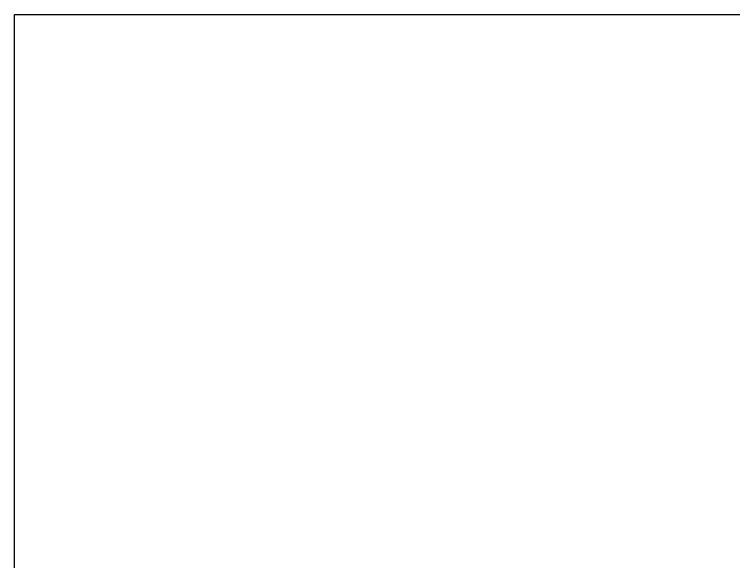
# Model space of a CAD drawing. Extents: x 396092 to 455492, y 17293 to 132793.
# Drawn here: x 432487 to 433210, y 46461 to 47012 of the extents above; entities that cross this region are included whole.
import ezdxf

# ---------------------------------------------------------------- set-up
doc = ezdxf.new("R2010")
doc.units = 0
doc.header["$LTSCALE"] = 1000
doc.header["$MEASUREMENT"] = 0
doc.layers.add('DIM_LEAD', color=3, linetype='Continuous')

msp = doc.modelspace()

# ---------------------------------------------------------------- linework, layer by layer
at = {"layer": 'DIM_LEAD'}
for p, q in [((432486.88, 45710.88), (432486.88, 47011.57)), ((432486.88, 46245.76), (432486.88, 47011.57)), ((432486.88, 46245.76), (432486.88, 47011.57)), ((432486.88, 45400.76), (432486.88, 47011.57)), ((432486.88, 47011.57), (434250.54, 47011.57))]:
    msp.add_line(p, q, dxfattribs=at)

doc.saveas('drawing.dxf')
